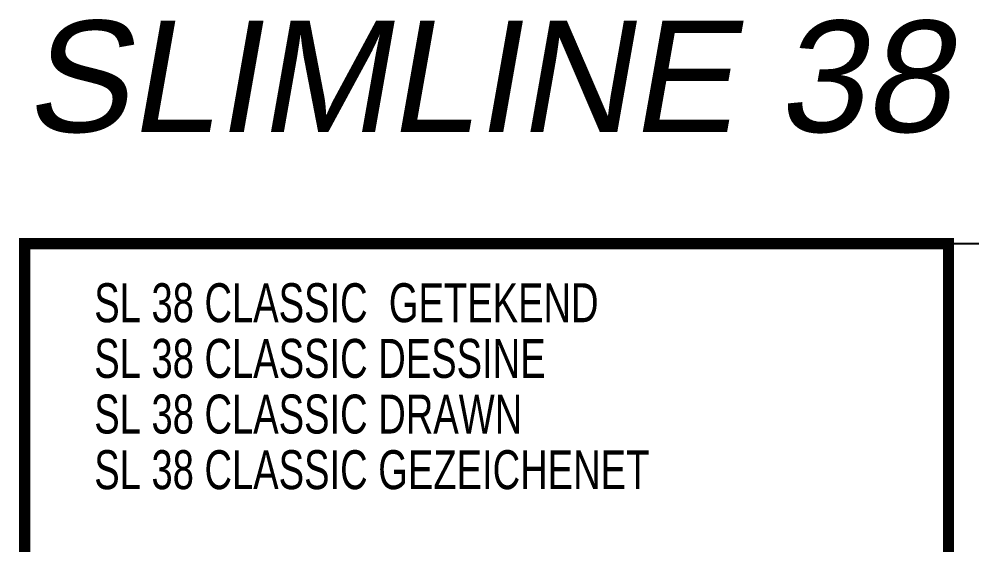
# Model space of a CAD drawing. Header units: millimetres. Extents: x -158 to 6343, y 4572 to 7765.
# Drawn here: x -157 to 527, y 7387 to 7765 of the extents above; entities that cross this region are included whole.
import ezdxf
from ezdxf.enums import TextEntityAlignment as Align

# ---------------------------------------------------------------- set-up
doc = ezdxf.new("R2010")
doc.units = ezdxf.units.MM
doc.header["$LTSCALE"] = 0.2
for name, color, linetype in [('RI-LAYOUT', 7, 'Continuous'), ('RI-TEXT-GENERAL-DEU', 7, 'Continuous'), ('RI-TEXT-GENERAL-ENG', 7, 'Continuous'), ('RI-TEXT-GENERAL-FRA', 7, 'Continuous'), ('RI-TEXT-GENERAL-NL', 7, 'Continuous'), ('RI-TEXT-LIBRARY', 7, 'Continuous')]:
    doc.layers.add(name, color=color, linetype=linetype)
doc.styles.add('T5', font='arial.ttf', dxfattribs={"oblique": 10, "height": 3.5})
doc.styles.add('T8', font='arial.ttf', dxfattribs={"width": 0.7, "height": 3.5})

# ---------------------------------------------------------------- blocks, each defined once
blk = doc.blocks.new('info-text-ARCH-1')
at = {"layer": 'RI-TEXT-GENERAL-DEU', "style": 'T8', "width": 0.7}
blk.add_attdef('DEU', (2.5, 1.191), '', height=1.75, dxfattribs=at)
at = {"layer": 'RI-TEXT-GENERAL-ENG', "style": 'T8', "width": 0.7}
blk.add_attdef('ENG', (2.5, 3.691), '', height=1.75, dxfattribs=at)
at = {"layer": 'RI-TEXT-GENERAL-FRA', "style": 'T8', "width": 0.7}
blk.add_attdef('FRA', (2.5, 6.191), '', height=1.75, dxfattribs=at)
at = {"layer": 'RI-TEXT-GENERAL-NL', "style": 'T8', "width": 0.7}
blk.add_attdef('NED', (2.5, 8.691), '', height=1.75, dxfattribs=at)

msp = doc.modelspace()

# ---------------------------------------------------------------- linework, layer by layer
at = {"layer": 'RI-LAYOUT'}
for p, q in [((-152.93, 7113.76), (-152.93, 7603.71)), ((1656.75, 7603.71), (-152.93, 7603.71)), ((510.46, 7113.76), (510.46, 7603.71)), ((510.46, 7113.76), (510.46, 7603.71))]:
    msp.add_line(p, q, dxfattribs=at)
at = {"layer": 'RI-LAYOUT', "const_width": 8}
msp.add_lwpolyline([(-152.93, 7114.13), (510.46, 7113.76), (510.46, 7603.71), (-152.93, 7603.71)], close=True, dxfattribs=at)

# ---------------------------------------------------------------- block references
ref = msp.add_blockref('info-text-ARCH-1', (-142.93, 7408.25), dxfattribs=dict(xscale=16, yscale=16, zscale=16))
ref.add_attrib('NED', 'SL 38 CLASSIC  GETEKEND', (-102.93, 7547.3), dxfattribs={"layer": 'RI-TEXT-GENERAL-NL', "height": 28, "style": 'T8', "width": 0.7})
ref.add_attrib('FRA', 'SL 38 CLASSIC DESSINE', (-102.93, 7507.3), dxfattribs={"layer": 'RI-TEXT-GENERAL-FRA', "height": 28, "style": 'T8', "width": 0.7})
ref.add_attrib('ENG', 'SL 38 CLASSIC DRAWN', (-102.93, 7467.3), dxfattribs={"layer": 'RI-TEXT-GENERAL-ENG', "height": 28, "style": 'T8', "width": 0.7})
ref.add_attrib('DEU', 'SL 38 CLASSIC GEZEICHENET', (-102.93, 7427.3), dxfattribs={"layer": 'RI-TEXT-GENERAL-DEU', "height": 28, "style": 'T8', "width": 0.7})

# ---------------------------------------------------------------- texts
at = {"layer": 'RI-TEXT-LIBRARY', "style": 'T5', "oblique": 10}
msp.add_text('SLIMLINE 38 CLASSIC WINDOWS - INWARD OPENING', height=80, dxfattribs=at).set_placement((-152.93, 7660.02), align=Align.BOTTOM_LEFT)

doc.saveas('drawing.dxf')
